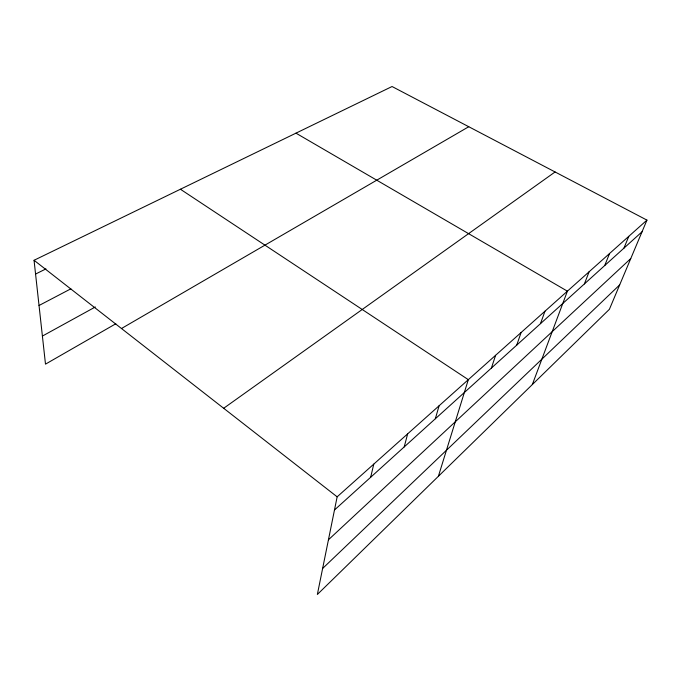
<?xml version="1.0" encoding="UTF-8"?>
<svg xmlns="http://www.w3.org/2000/svg" width="681" height="681" viewBox="0 0 681 681"><rect width="100%" height="100%" fill="white"/><g stroke="black" fill="none" stroke-linecap="round" stroke-linejoin="round"><path stroke-width="1.02" d="M646.95 220.116L337.146 496.832L317.355 594.479L609.401 309.302L646.95 220.116L392.052 86.521L34.05 260.278L45.491 364.139L115.813 323.764M370.677 477.253L373.775 464.119M404.208 446.923L407.655 433.857M435.346 418.755L439.083 405.782M438.385 476.291L468.324 379.666L180.422 189.241M491.41 368.038L495.598 355.303M516.734 345.131L521.093 332.532M540.476 323.654L544.979 311.2M532.329 384.561L567.401 291.17L295.963 133.161M584.392 283.926L589.108 271.779M604.737 265.513L609.538 253.536M623.924 248.165L628.784 236.35M322.624 568.465L619.676 284.896M328.429 539.812L630.759 258.567M334.473 510.009L642.047 231.77M223.674 408.277L555.075 171.97M121.482 328.514L468.758 126.726M42.401 336.073L95.34 306.961M39.03 305.497L70.884 288.812M35.565 274.051L45.942 268.901M34.05 260.278L337.146 496.832"/></g></svg>
